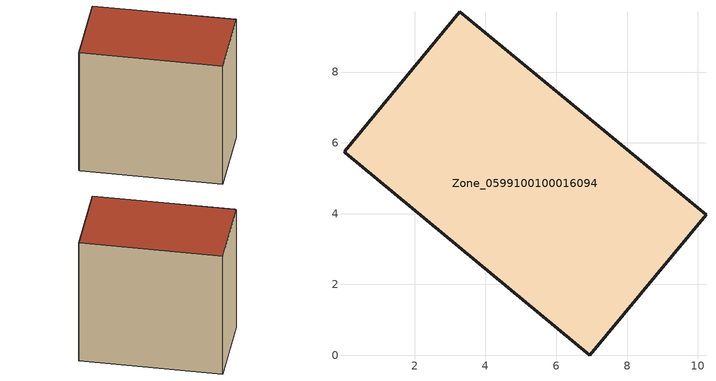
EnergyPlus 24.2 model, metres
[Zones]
Zone_0599100100016094
 floor ground (C_G): 6.95,0 0.04,5.71 0.02,5.76 3.28,9.7 10.23,3.96 z0
 wall outside (C_F): 6.95,0 10.23,3.96 3.28,9.7 0.02,5.76 0.04,5.71 6.95,0 z0:8.88
 roof outside (C_R): 0.04,5.71 6.95,0 10.23,3.96 3.28,9.7 0.02,5.76 z8.88
[BUILDING]
Pand.0599100100016094: North Axis=0; Terrain=City; Loads Convergence Tolerance Value=0.04; Temperature Convergence Tolerance Value=0.4; Solar Distribution=FullExterior; Maximum Number of Warmup Days=25; Minimum Number of Warmup Days=1
[Site:Location]
Rotterdam.The.Hague.AP_ZH_NLD Design_Conditions: Latitude=51.96; Longitude=4.45; Time Zone=1; Elevation=-4.5
[SITE:GROUNDTEMPERATURE:BUILDINGSURFACE]
18, 18, 18, 18, 18, 18, 18, 18, 18, 18, 18, 18
[MATERIAL] Thermal Absorptance=0.9; Solar Absorptance=0.7; Visible Absorptance=0.7
Name | Roughness | Thickness | Conductivity | Density | Specific Heat
G.TI.2015-2018 | MediumSmooth | 0.15 | 0.0428571 | 540 | 1210
F.TI.2015-2018 | Rough | 0.3 | 0.0666667 | 1920 | 840
R.TI.2015-2018 | MediumRough | 0.2 | 0.0333333 | 1500 | 1000
[CONSTRUCTION]
C_G: G.TI.2015-2018
C_F: F.TI.2015-2018
C_R: R.TI.2015-2018
[ZONE]
Zone_0599100100016094: Type=1; Multiplier=1; Ceiling Height=Autocalculate; Volume=Autocalculate; Floor Area=autocalculate; Part of Total Floor Area=Yes
[ZONEINFILTRATION:DESIGNFLOWRATE]
Infil_Zone_0599100100016094: Zone or ZoneList or Space or SpaceList=Zone_0599100100016094; Schedule=AlwaysOn; Design Flow Rate Calculation Method=Flow/Area; Flow Rate per Floor Area=0.0015; Constant Term Coefficient=1; Temperature Term Coefficient=0; Velocity Term Coefficient=0; Velocity Squared Term Coefficient=0
[HVACTEMPLATE:ZONE:IDEALLOADSAIRSYSTEM]
Zone_0599100100016094: Maximum Heating Supply Air Temperature=50; Minimum Cooling Supply Air Temperature=13; Maximum Heating Supply Air Humidity Ratio=0.0156; Minimum Cooling Supply Air Humidity Ratio=0.0077; Heating Limit=NoLimit; Cooling Limit=NoLimit; Dehumidification Control Type=ConstantSensibleHeatRatio; Cooling Sensible Heat Ratio=0.7; Dehumidification Setpoint=60; Humidification Control Type=None; Humidification Setpoint=30; Outdoor Air Method=None; Outdoor Air Flow Rate per Person=0.00944; Outdoor Air Flow Rate per Zone Floor Area=0; Outdoor Air Flow Rate per Zone=0; Demand Controlled Ventilation Type=None; Outdoor Air Economizer Type=NoEconomizer; Heat Recovery Type=None; Sensible Heat Recovery Effectiveness=0.7; Latent Heat Recovery Effectiveness=0.65
[ZONECONTROL:THERMOSTAT]
ThermostatControl_Zone_0599100100016094: Zone or ZoneList=Zone_0599100100016094; Control Type Schedule=DualSetpointControlType; Control 1=Thermostat_Zone_0599100100016094; Temperature Difference Between Cutout And Setpoint=0
[THERMOSTATSETPOINT:DUALSETPOINT]
Thermostat_Zone_0599100100016094: Heating Setpoint Temperature Schedule=HeatingSetpoint_Zone_0599100100016094; Cooling Setpoint Temperature Schedule=CoolingSetpoint_Zone_0599100100016094
[SCHEDULE:COMPACT]
HeatingSetpoint_Zone_0599100100016094: Through: 12/31, For: AllDays, Until: 24:00, 21
CoolingSetpoint_Zone_0599100100016094: Through: 12/31, For: AllDays, Until: 24:00, 24
DualSetpointControlType: Through: 12/31, For: AllDays, Until: 24:00, 4
AlwaysOn: Through: 12/31, For: AllDays, Until: 24:00, 1
